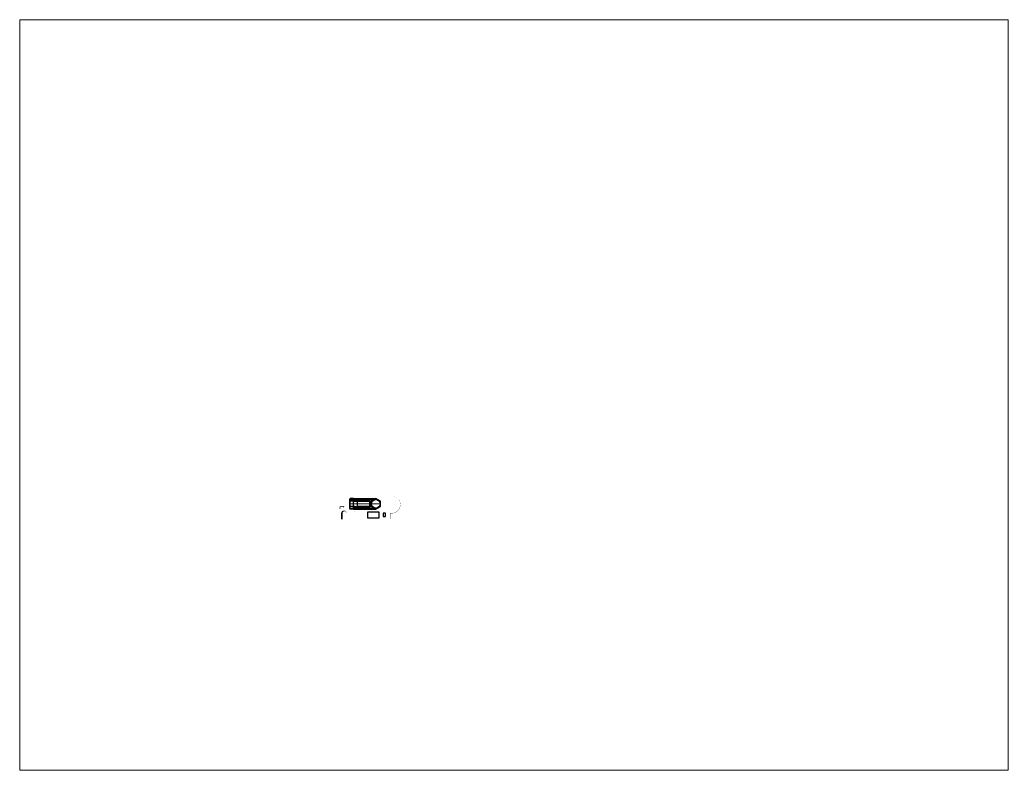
# Paper-space layout 'Лист1' of a CAD drawing. Header units: millimetres. Extents: x 26 to 231, y 20 to 176.
# The model-space entities are those that its viewports show. They can reach past a viewport. Long polylines and large blocks are cut down to what shows.
import ezdxf

# ---------------------------------------------------------------- set-up
doc = ezdxf.new("R2010")
doc.units = ezdxf.units.MM
doc.linetypes.add('ACAD_ISO04W100', pattern=[30, 24, -3, 0, -3])
doc.layers.add('Вспомогательные линии', color=150, linetype='Continuous', lineweight=15)
doc.layers.add('Оси', color=10, linetype='ACAD_ISO04W100', lineweight=15)

msp = doc.modelspace()

# ---------------------------------------------------------------- hatches: boundary and pattern name
at = {"true_color": 0x000000}
h = msp.add_hatch(color=18, dxfattribs=at)
h.dxf.hatch_style = 1
h.paths.add_polyline_path([(240, 254), (220, 269), (220, 259), (160, 259), (160, 219), (170, 219), (170, 249), (220, 249), (220, 239)])
h = msp.add_hatch(color=256)
h.dxf.hatch_style = 1
h.paths.add_polyline_path([(220, 249), (220, 239), (240, 254), (220, 269), (220, 259), (160, 259), (160, 219), (170, 219), (170, 249)])
h = msp.add_hatch(color=256)
h.dxf.hatch_style = 1
h.paths.add_polyline_path([(282, 141, 1), (182, 141), (182, 41), (207, 41), (207, 141, -1)])

# ---------------------------------------------------------------- linework, layer by layer
at = {"lineweight": 30}
for p, q in [((335, 397), (325, 379)), ((325, 379), (325, 232)), ((395, 397), (335, 397)), ((395, 350), (335, 350)), ((395, 215), (395, 397)), ((665, 366), (455, 366)), ((455, 366), (455, 247)), ((665, 366), (665, 247)), ((665, 366), (675, 356)), ((675, 356), (675, 257)), ((776, 397), (696, 350)), ((696, 350), (696, 261)), ((857, 350), (776, 397)), ((857, 261), (857, 350)), ((325, 232), (335, 215)), ((395, 261), (335, 261)), ((395, 215), (335, 215)), ((455, 247), (665, 247)), ((665, 247), (675, 257)), ((696, 261), (776, 215)), ((776, 215), (857, 261))]:
    msp.add_line(p, q, dxfattribs=at)
at = {"lineweight": 25}
for p, q in [((675, 356), (455, 356)), ((675, 257), (455, 257))]:
    msp.add_line(p, q, dxfattribs=at)
at = {"lineweight": 30}
for points in [[(455, 366), (405, 366, -0.131652), (395, 368, -2.33103)], [(455, 247), (405, 247, 0.131652), (395, 244, -3.732051)]]:
    msp.add_lwpolyline(points, format="xyb", dxfattribs=at)
msp.add_lwpolyline([(1022, 44, 5, 5, 0), (1022, 144, 5, 5, 0), (1042, 144, 5, 0, 1), (1042, 444, 0, 0, 0.060114)], format="xyseb")
at = {"const_width": 0.25}
for points in [[(35, 182), (35, 82, 1), (85, 82, -1), (135, 82), (135, 182)], [(282, 41), (282, 141, 1), (182, 141), (182, 41), (207, 41), (207, 141, -1), (282, 141, 1)], [(313, 118), (363, 118, -1), (463, 118), (513, 118)]]:
    msp.add_lwpolyline(points, format="xyb", dxfattribs=at)
for points in [[(39, 229), (68, 258), (96, 230), (124, 258), (152, 229)], [(160, 219), (160, 259), (220, 259), (220, 269), (240, 254), (220, 239), (220, 249), (170, 249), (170, 219), (160, 219)], [(544, 63), (599, 63), (616, 115), (572, 148), (527, 115), (544, 63)]]:
    msp.add_lwpolyline(points, dxfattribs=at)
for points in [[(631, 63), (831, 63), (831, 163), (631, 163)], [(903, 86), (943, 86), (943, 146), (903, 146)]]:
    msp.add_lwpolyline(points, close=True)
at = {"lineweight": 30}
msp.add_circle((776, 306), 73.4, dxfattribs=at)
for centre, radius, start, end in [((375, 373), 46.4, 150, 210), ((501, 306), 172, 165, 195), ((375, 238), 46.4, 150, 210)]:
    msp.add_arc(centre, radius, start, end, dxfattribs=at)
at = {"layer": 'Вспомогательные линии', "lineweight": 25}
for p, q in [((325, 379), (775, 379)), ((395, 397), (776, 397)), ((395, 397), (395, 397)), ((395, 350), (696, 350)), ((325, 232), (775, 232)), ((395, 261), (695, 261)), ((395, 215), (776, 215))]:
    msp.add_line(p, q, dxfattribs=at)
for p in [(395, 367), (395, 337), (395, 307), (395, 277), (395, 247), (395, 217)]:
    msp.add_point(p, dxfattribs=at)
at = {"layer": 'Оси'}
msp.add_line((325, 306), (857, 306), dxfattribs=at)

psp = doc.layouts.new('Лист1')

# ---------------------------------------------------------------- viewports
at = {"layer": '0'}
psp.add_viewport(center=(128.5, 97.5), size=(205.6, 156), view_center_point=(3132.14, 2159.58), view_height=12793.6422, dxfattribs=at)

doc.saveas('drawing.dxf')
